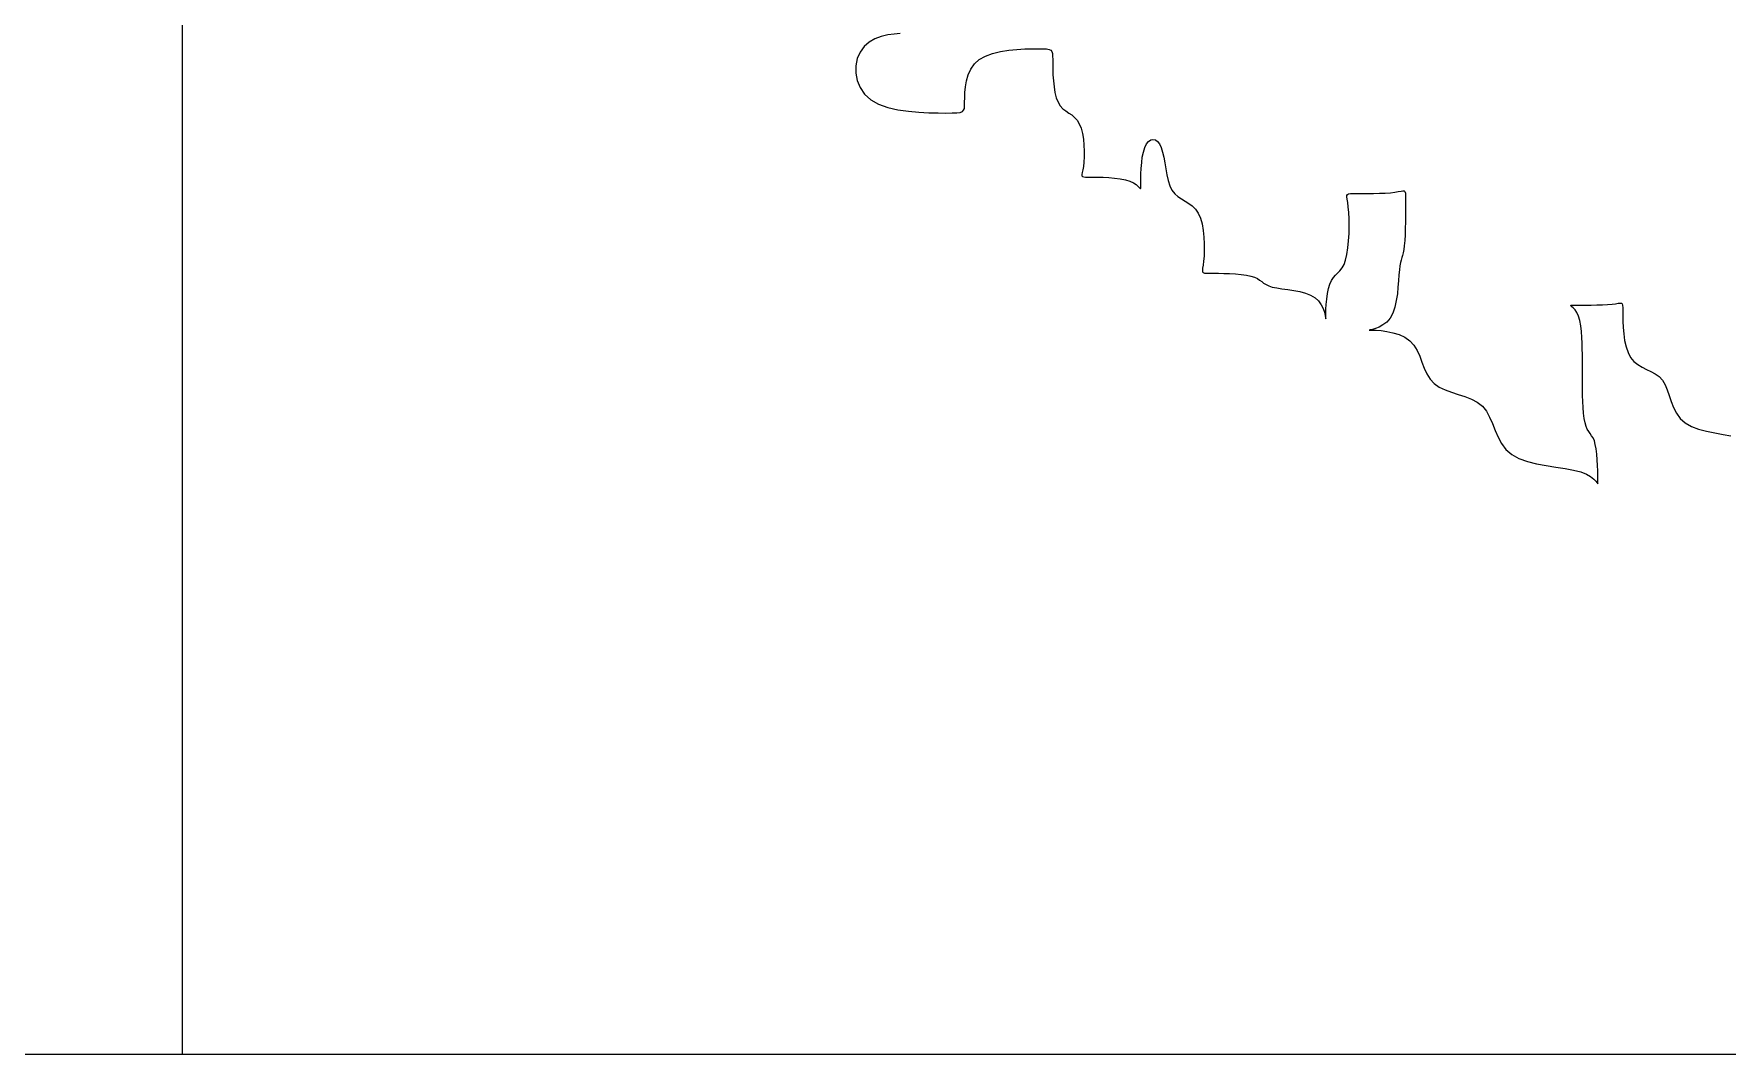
# Model space of a CAD drawing. Header units: millimetres. Extents: x -4017 to 59953, y -688 to 66564.
# Drawn here: x 35016 to 36067, y 9376 to 10009 of the extents above; entities that cross this region are included whole.
import ezdxf

# ---------------------------------------------------------------- set-up
doc = ezdxf.new("R2010")
doc.units = ezdxf.units.MM
doc.layers.add('www.cad-blocks.net', color=7, linetype='Continuous')

# ---------------------------------------------------------------- blocks, each defined once
blk = doc.blocks.new('A$C516926BB')
for p, q in [((37.5671, 38.5194), (37.5671, 0)), ((0, 0), (62.4121, 0))]:
    blk.add_line(p, q)
blk = doc.blocks.new('A$C041A49A9')
at = {"linetype": 'Continuous'}
for p, q in [((0.2432, 0.2743), (0.2401, 0.2716)), ((0.2468, 0.2764), (0.2432, 0.2743)), ((0.2508, 0.2778), (0.2468, 0.2764)), ((0.2548, 0.2788), (0.2508, 0.2778)), ((0.2588, 0.2794), (0.2548, 0.2788)), ((0.2625, 0.2797), (0.2588, 0.2794)), ((0.2359, 0.2641), (0.235, 0.2597)), ((0.2376, 0.2681), (0.2359, 0.2641)), ((0.2401, 0.2716), (0.2376, 0.2681)), ((0.3086, 0.2608), (0.3116, 0.2635)), ((0.3116, 0.2635), (0.3155, 0.2657)), ((0.3155, 0.2657), (0.3199, 0.2674)), ((0.3199, 0.2674), (0.3248, 0.2685)), ((0.3248, 0.2685), (0.3299, 0.2693)), ((0.3299, 0.2693), (0.3349, 0.2698)), ((0.3349, 0.2698), (0.3398, 0.2701)), ((0.3398, 0.2701), (0.3443, 0.2702)), ((0.3443, 0.2702), (0.3481, 0.2702)), ((0.3481, 0.2702), (0.3511, 0.2702)), ((0.3511, 0.2702), (0.3533, 0.2701)), ((0.3533, 0.2701), (0.3549, 0.2698)), ((0.3549, 0.2698), (0.356, 0.2693)), ((0.356, 0.2693), (0.3567, 0.2685)), ((0.3567, 0.2685), (0.357, 0.2674)), ((0.357, 0.2674), (0.3571, 0.2657)), ((0.3571, 0.2657), (0.3572, 0.2635)), ((0.3572, 0.2635), (0.3572, 0.2608)), ((0.235, 0.2597), (0.235, 0.2551)), ((0.235, 0.2551), (0.2358, 0.2505)), ((0.3037, 0.2503), (0.3048, 0.254)), ((0.3048, 0.254), (0.3064, 0.2575)), ((0.3064, 0.2575), (0.3086, 0.2608)), ((0.3572, 0.2608), (0.3572, 0.2575)), ((0.3572, 0.2575), (0.3573, 0.254)), ((0.3573, 0.254), (0.3576, 0.2503)), ((0.2358, 0.2505), (0.2376, 0.2461)), ((0.2376, 0.2461), (0.2404, 0.242)), ((0.2404, 0.242), (0.2442, 0.2386)), ((0.3026, 0.2398), (0.3027, 0.243)), ((0.3027, 0.243), (0.303, 0.2465)), ((0.303, 0.2465), (0.3037, 0.2503)), ((0.3576, 0.2503), (0.358, 0.2465)), ((0.358, 0.2465), (0.3586, 0.243)), ((0.3586, 0.243), (0.3594, 0.2398)), ((0.2442, 0.2386), (0.2491, 0.2359)), ((0.2491, 0.2359), (0.2548, 0.2338)), ((0.2548, 0.2338), (0.261, 0.2324)), ((0.261, 0.2324), (0.2676, 0.2314)), ((0.2676, 0.2314), (0.2741, 0.2308)), ((0.3011, 0.2312), (0.3019, 0.232)), ((0.3019, 0.232), (0.3024, 0.2331)), ((0.3024, 0.2331), (0.3025, 0.2348)), ((0.3025, 0.237), (0.3026, 0.2398)), ((0.3025, 0.2348), (0.3025, 0.237)), ((0.3594, 0.2398), (0.3605, 0.237)), ((0.3605, 0.237), (0.3619, 0.2348)), ((0.3619, 0.2348), (0.3635, 0.233)), ((0.3635, 0.233), (0.3653, 0.2316)), ((0.3653, 0.2316), (0.3671, 0.2303)), ((0.2741, 0.2308), (0.2803, 0.2305)), ((0.2803, 0.2305), (0.286, 0.2304)), ((0.286, 0.2304), (0.2909, 0.2303)), ((0.2909, 0.2303), (0.2947, 0.2304)), ((0.2947, 0.2304), (0.2976, 0.2304)), ((0.2976, 0.2304), (0.2997, 0.2307)), ((0.2997, 0.2307), (0.3011, 0.2312)), ((0.3671, 0.2303), (0.369, 0.2291)), ((0.369, 0.2291), (0.3707, 0.2276)), ((0.3707, 0.2276), (0.3724, 0.2259)), ((0.3724, 0.2259), (0.3737, 0.2237)), ((0.3737, 0.2237), (0.3748, 0.2209)), ((0.3748, 0.2209), (0.3757, 0.2177)), ((0.3757, 0.2177), (0.3762, 0.2141)), ((0.3762, 0.2141), (0.3765, 0.2104)), ((0.3765, 0.2104), (0.3767, 0.2067)), ((0.4143, 0.2089), (0.4154, 0.2111)), ((0.4154, 0.2111), (0.4166, 0.2126)), ((0.4166, 0.2126), (0.418, 0.2136)), ((0.418, 0.2136), (0.4194, 0.2139)), ((0.4194, 0.2139), (0.4209, 0.2136)), ((0.4209, 0.2136), (0.4222, 0.2126)), ((0.4222, 0.2126), (0.4235, 0.2111)), ((0.4235, 0.2111), (0.4246, 0.2089)), ((0.3765, 0.1999), (0.3762, 0.1972)), ((0.3767, 0.2032), (0.3765, 0.1999)), ((0.3767, 0.2067), (0.3767, 0.2032)), ((0.4124, 0.1995), (0.4128, 0.2029)), ((0.4128, 0.2029), (0.4135, 0.2061)), ((0.4135, 0.2061), (0.4143, 0.2089)), ((0.4246, 0.2089), (0.4254, 0.2061)), ((0.4254, 0.2061), (0.4261, 0.2029)), ((0.4261, 0.2029), (0.4267, 0.1993)), ((0.3755, 0.1933), (0.3753, 0.1921)), ((0.3753, 0.1921), (0.3753, 0.1913)), ((0.3753, 0.1913), (0.3757, 0.1909)), ((0.3759, 0.195), (0.3755, 0.1933)), ((0.3757, 0.1909), (0.3764, 0.1906)), ((0.3762, 0.1972), (0.3759, 0.195)), ((0.3764, 0.1906), (0.3776, 0.1905)), ((0.3776, 0.1905), (0.3794, 0.1905)), ((0.3794, 0.1905), (0.3819, 0.1905)), ((0.3819, 0.1905), (0.385, 0.1905)), ((0.385, 0.1905), (0.3884, 0.1904)), ((0.3884, 0.1904), (0.392, 0.1902)), ((0.392, 0.1902), (0.3956, 0.1899)), ((0.3956, 0.1899), (0.3991, 0.1895)), ((0.3991, 0.1895), (0.4024, 0.1889)), ((0.4118, 0.1894), (0.4119, 0.1925)), ((0.4118, 0.1868), (0.4118, 0.1894)), ((0.4119, 0.1925), (0.4121, 0.1959)), ((0.4121, 0.1959), (0.4124, 0.1995)), ((0.4267, 0.1993), (0.4273, 0.1956)), ((0.4273, 0.1956), (0.428, 0.1919)), ((0.428, 0.1919), (0.4288, 0.1884)), ((0.4024, 0.1889), (0.4051, 0.1881)), ((0.4051, 0.1881), (0.4073, 0.187)), ((0.4073, 0.187), (0.409, 0.1859)), ((0.409, 0.1859), (0.4101, 0.1848)), ((0.4101, 0.1848), (0.4109, 0.184)), ((0.4109, 0.184), (0.4114, 0.1834)), ((0.4114, 0.1834), (0.4117, 0.1832)), ((0.4117, 0.1832), (0.4118, 0.1837)), ((0.4118, 0.1848), (0.4118, 0.1868)), ((0.4118, 0.1837), (0.4118, 0.1848)), ((0.4288, 0.1884), (0.4299, 0.1851)), ((0.4299, 0.1851), (0.4312, 0.1824)), ((0.4312, 0.1824), (0.4329, 0.1802)), ((0.4329, 0.1802), (0.4349, 0.1784)), ((0.5397, 0.1792), (0.5401, 0.1798)), ((0.5397, 0.1783), (0.5397, 0.1792)), ((0.5401, 0.1798), (0.5408, 0.1801)), ((0.5408, 0.1801), (0.542, 0.1803)), ((0.542, 0.1803), (0.5438, 0.1803)), ((0.5438, 0.1803), (0.5463, 0.1803)), ((0.5463, 0.1803), (0.5494, 0.1803)), ((0.5494, 0.1803), (0.5528, 0.1803)), ((0.5528, 0.1803), (0.5564, 0.1804)), ((0.5564, 0.1804), (0.56, 0.1805)), ((0.56, 0.1805), (0.5635, 0.1806)), ((0.5635, 0.1806), (0.5668, 0.1808)), ((0.5668, 0.1808), (0.5695, 0.1811)), ((0.5695, 0.1811), (0.5717, 0.1815)), ((0.5717, 0.1815), (0.5734, 0.1818)), ((0.5734, 0.1818), (0.5746, 0.182)), ((0.5746, 0.182), (0.5753, 0.1819)), ((0.5753, 0.1819), (0.5758, 0.1815)), ((0.5758, 0.1815), (0.5761, 0.1806)), ((0.5761, 0.1806), (0.5762, 0.1792)), ((0.5762, 0.1792), (0.5762, 0.1771)), ((0.4349, 0.1784), (0.4371, 0.177)), ((0.4371, 0.177), (0.4394, 0.1756)), ((0.4394, 0.1756), (0.4416, 0.1742)), ((0.4416, 0.1742), (0.4438, 0.1727)), ((0.4438, 0.1727), (0.4458, 0.1707)), ((0.4458, 0.1707), (0.4475, 0.1682)), ((0.4475, 0.1682), (0.4489, 0.1651)), ((0.5399, 0.1768), (0.5397, 0.1783)), ((0.5403, 0.1748), (0.5399, 0.1768)), ((0.5406, 0.172), (0.5403, 0.1748)), ((0.5409, 0.1686), (0.5406, 0.172)), ((0.5411, 0.1646), (0.5409, 0.1686)), ((0.5762, 0.1708), (0.5761, 0.1669)), ((0.5762, 0.1771), (0.5762, 0.1742)), ((0.5762, 0.1742), (0.5762, 0.1708)), ((0.4489, 0.1651), (0.4499, 0.1614)), ((0.4499, 0.1614), (0.4506, 0.1574)), ((0.5411, 0.1601), (0.5411, 0.1646)), ((0.5411, 0.1555), (0.5411, 0.1601)), ((0.576, 0.1587), (0.5759, 0.1547)), ((0.5761, 0.1628), (0.576, 0.1587)), ((0.5761, 0.1669), (0.5761, 0.1628)), ((0.4506, 0.1574), (0.451, 0.1533)), ((0.451, 0.1533), (0.4512, 0.1491)), ((0.4512, 0.1491), (0.4512, 0.1451)), ((0.5404, 0.1465), (0.5408, 0.1509)), ((0.5408, 0.1509), (0.5411, 0.1555)), ((0.5754, 0.1479), (0.5751, 0.1455)), ((0.5757, 0.1511), (0.5754, 0.1479)), ((0.5759, 0.1547), (0.5757, 0.1511)), ((0.4508, 0.1383), (0.4505, 0.1358)), ((0.4511, 0.1414), (0.4508, 0.1383)), ((0.4512, 0.1451), (0.4511, 0.1414)), ((0.538, 0.1363), (0.539, 0.139)), ((0.539, 0.139), (0.5398, 0.1425)), ((0.5398, 0.1425), (0.5404, 0.1465)), ((0.5731, 0.1374), (0.5727, 0.1355)), ((0.5735, 0.139), (0.5731, 0.1374)), ((0.5739, 0.1405), (0.5735, 0.139)), ((0.5743, 0.1419), (0.5739, 0.1405)), ((0.5747, 0.1435), (0.5743, 0.1419)), ((0.5751, 0.1455), (0.5747, 0.1435)), ((0.4502, 0.1339), (0.4501, 0.1326)), ((0.4501, 0.1326), (0.4501, 0.1317)), ((0.4501, 0.1317), (0.4505, 0.1312)), ((0.4505, 0.1358), (0.4502, 0.1339)), ((0.4505, 0.1312), (0.4513, 0.1309)), ((0.4513, 0.1309), (0.4526, 0.1308)), ((0.4526, 0.1308), (0.4544, 0.1308)), ((0.4544, 0.1308), (0.457, 0.1308)), ((0.457, 0.1308), (0.46, 0.1308)), ((0.46, 0.1308), (0.4634, 0.1307)), ((0.4634, 0.1307), (0.467, 0.1306)), ((0.467, 0.1306), (0.4707, 0.1304)), ((0.4707, 0.1304), (0.4742, 0.1301)), ((0.4742, 0.1301), (0.4775, 0.1296)), ((0.4775, 0.1296), (0.4802, 0.1291)), ((0.4802, 0.1291), (0.4824, 0.1284)), ((0.4824, 0.1284), (0.4842, 0.1275)), ((0.4842, 0.1275), (0.4856, 0.1266)), ((0.4856, 0.1266), (0.4869, 0.1257)), ((0.5291, 0.1241), (0.5302, 0.1264)), ((0.5302, 0.1264), (0.5314, 0.1281)), ((0.5314, 0.1281), (0.5327, 0.1296)), ((0.5327, 0.1296), (0.5341, 0.131)), ((0.5341, 0.131), (0.5355, 0.1324)), ((0.5355, 0.1324), (0.5368, 0.1342)), ((0.5368, 0.1342), (0.538, 0.1363)), ((0.5719, 0.1262), (0.5715, 0.1222)), ((0.5721, 0.1298), (0.5719, 0.1262)), ((0.5724, 0.133), (0.5721, 0.1298)), ((0.5727, 0.1355), (0.5724, 0.133)), ((0.4869, 0.1257), (0.4881, 0.1247)), ((0.4881, 0.1247), (0.4896, 0.1238)), ((0.4896, 0.1238), (0.4913, 0.123)), ((0.4913, 0.123), (0.4935, 0.1222)), ((0.4935, 0.1222), (0.4963, 0.1217)), ((0.4963, 0.1217), (0.4995, 0.1212)), ((0.4995, 0.1212), (0.5031, 0.1207)), ((0.5031, 0.1207), (0.5068, 0.1201)), ((0.5068, 0.1201), (0.5105, 0.1194)), ((0.5105, 0.1194), (0.514, 0.1185)), ((0.514, 0.1185), (0.5173, 0.1172)), ((0.5173, 0.1172), (0.52, 0.1156)), ((0.5273, 0.1148), (0.5277, 0.1182)), ((0.5277, 0.1182), (0.5283, 0.1214)), ((0.5283, 0.1214), (0.5291, 0.1241)), ((0.5711, 0.118), (0.5704, 0.1138)), ((0.5715, 0.1222), (0.5711, 0.118)), ((0.52, 0.1156), (0.5222, 0.1136)), ((0.5222, 0.1136), (0.5239, 0.1112)), ((0.5239, 0.1112), (0.5251, 0.1089)), ((0.5251, 0.1089), (0.5259, 0.1066)), ((0.5259, 0.1066), (0.5263, 0.1046)), ((0.5267, 0.1057), (0.5268, 0.1084)), ((0.5267, 0.1037), (0.5267, 0.1057)), ((0.5268, 0.1084), (0.527, 0.1115)), ((0.527, 0.1115), (0.5273, 0.1148)), ((0.5683, 0.1061), (0.5666, 0.103)), ((0.5695, 0.1098), (0.5683, 0.1061)), ((0.5704, 0.1138), (0.5695, 0.1098)), ((0.6787, 0.1108), (0.6791, 0.1109)), ((0.6788, 0.1105), (0.6787, 0.1108)), ((0.6794, 0.11), (0.6788, 0.1105)), ((0.6791, 0.1109), (0.6803, 0.1109)), ((0.6803, 0.1093), (0.6794, 0.11)), ((0.6803, 0.1109), (0.6822, 0.1109)), ((0.6814, 0.1081), (0.6803, 0.1093)), ((0.6825, 0.1064), (0.6814, 0.1081)), ((0.6822, 0.1109), (0.6849, 0.1109)), ((0.6835, 0.1042), (0.6825, 0.1064)), ((0.6849, 0.1109), (0.688, 0.1109)), ((0.688, 0.1109), (0.6914, 0.111)), ((0.6914, 0.111), (0.6949, 0.1111)), ((0.6949, 0.1111), (0.6984, 0.1112)), ((0.6984, 0.1112), (0.7016, 0.1114)), ((0.7016, 0.1114), (0.7044, 0.1116)), ((0.7044, 0.1116), (0.7066, 0.1119)), ((0.7066, 0.1119), (0.7082, 0.1122)), ((0.7082, 0.1122), (0.7094, 0.1123)), ((0.7094, 0.1123), (0.7102, 0.1122)), ((0.7102, 0.1122), (0.7106, 0.1118)), ((0.7106, 0.1118), (0.7109, 0.1109)), ((0.7109, 0.1109), (0.711, 0.1094)), ((0.711, 0.1094), (0.711, 0.1073)), ((0.711, 0.1073), (0.711, 0.1044)), ((0.5263, 0.1046), (0.5266, 0.1032)), ((0.5266, 0.1032), (0.5267, 0.1024)), ((0.5267, 0.1025), (0.5267, 0.1037)), ((0.5267, 0.1024), (0.5267, 0.1025)), ((0.5542, 0.0956), (0.5536, 0.0955)), ((0.5536, 0.0955), (0.554, 0.0955)), ((0.554, 0.0955), (0.5555, 0.0955)), ((0.5556, 0.0959), (0.5542, 0.0956)), ((0.5555, 0.0955), (0.5579, 0.0954)), ((0.5575, 0.0964), (0.5556, 0.0959)), ((0.5598, 0.0973), (0.5575, 0.0964)), ((0.5579, 0.0954), (0.561, 0.0952)), ((0.5622, 0.0987), (0.5598, 0.0973)), ((0.561, 0.0952), (0.5646, 0.0947)), ((0.5645, 0.1005), (0.5622, 0.0987)), ((0.5666, 0.103), (0.5645, 0.1005)), ((0.5646, 0.0947), (0.5684, 0.0939)), ((0.6843, 0.1015), (0.6835, 0.1042)), ((0.6849, 0.0982), (0.6843, 0.1015)), ((0.6854, 0.0947), (0.6849, 0.0982)), ((0.6857, 0.091), (0.6854, 0.0947)), ((0.711, 0.1044), (0.7111, 0.101)), ((0.7111, 0.101), (0.7113, 0.0972)), ((0.7113, 0.0972), (0.7116, 0.0931)), ((0.5684, 0.0939), (0.5722, 0.0927)), ((0.5722, 0.0927), (0.5758, 0.0911)), ((0.5758, 0.0911), (0.5789, 0.0889)), ((0.5789, 0.0889), (0.5814, 0.0861)), ((0.5814, 0.0861), (0.5834, 0.0829)), ((0.6858, 0.0873), (0.6857, 0.091)), ((0.6859, 0.0837), (0.6858, 0.0873)), ((0.7116, 0.0931), (0.7122, 0.0891)), ((0.7122, 0.0891), (0.7131, 0.0851)), ((0.7131, 0.0851), (0.7143, 0.0815)), ((0.5834, 0.0829), (0.585, 0.0793)), ((0.585, 0.0793), (0.5864, 0.0756)), ((0.5864, 0.0756), (0.5878, 0.0719)), ((0.686, 0.0805), (0.6859, 0.0837)), ((0.686, 0.0777), (0.686, 0.0805)), ((0.686, 0.0755), (0.686, 0.0777)), ((0.686, 0.0737), (0.686, 0.0755)), ((0.686, 0.0723), (0.686, 0.0737)), ((0.7143, 0.0815), (0.7159, 0.0784)), ((0.7159, 0.0784), (0.718, 0.076)), ((0.718, 0.076), (0.7204, 0.0741)), ((0.7204, 0.0741), (0.723, 0.0725)), ((0.5878, 0.0719), (0.5895, 0.0683)), ((0.5895, 0.0683), (0.5914, 0.0651)), ((0.5914, 0.0651), (0.5939, 0.0623)), ((0.686, 0.071), (0.686, 0.0723)), ((0.686, 0.0698), (0.686, 0.071)), ((0.686, 0.0684), (0.686, 0.0698)), ((0.686, 0.0666), (0.686, 0.0684)), ((0.686, 0.0644), (0.686, 0.0666)), ((0.686, 0.0616), (0.686, 0.0644)), ((0.723, 0.0725), (0.7258, 0.0711)), ((0.7258, 0.0711), (0.7285, 0.0698)), ((0.7285, 0.0698), (0.7312, 0.0684)), ((0.7312, 0.0684), (0.7336, 0.0666)), ((0.7336, 0.0666), (0.7356, 0.0644)), ((0.7356, 0.0644), (0.7373, 0.0616)), ((0.5939, 0.0623), (0.597, 0.0601)), ((0.597, 0.0601), (0.6007, 0.0584)), ((0.6007, 0.0584), (0.6047, 0.0569)), ((0.6047, 0.0569), (0.6089, 0.0556)), ((0.6089, 0.0556), (0.6131, 0.0542)), ((0.6131, 0.0542), (0.6171, 0.0526)), ((0.6171, 0.0526), (0.6207, 0.0507)), ((0.686, 0.0584), (0.686, 0.0616)), ((0.6861, 0.0548), (0.686, 0.0584)), ((0.6862, 0.0511), (0.6861, 0.0548)), ((0.7373, 0.0616), (0.7386, 0.0584)), ((0.7386, 0.0584), (0.7399, 0.0548)), ((0.7399, 0.0548), (0.7411, 0.0511)), ((0.6207, 0.0507), (0.6239, 0.0482)), ((0.6239, 0.0482), (0.6264, 0.0451)), ((0.6264, 0.0451), (0.6284, 0.0414)), ((0.6864, 0.0474), (0.6862, 0.0511)), ((0.6866, 0.0439), (0.6864, 0.0474)), ((0.687, 0.0406), (0.6866, 0.0439)), ((0.7411, 0.0511), (0.7426, 0.0474)), ((0.7426, 0.0474), (0.7444, 0.0439)), ((0.7444, 0.0439), (0.7467, 0.0406)), ((0.6284, 0.0414), (0.6301, 0.0374)), ((0.6301, 0.0374), (0.6318, 0.0332)), ((0.6318, 0.0332), (0.6336, 0.029)), ((0.6876, 0.0379), (0.687, 0.0406)), ((0.6883, 0.0357), (0.6876, 0.0379)), ((0.689, 0.0339), (0.6883, 0.0357)), ((0.6899, 0.0325), (0.689, 0.0339)), ((0.6908, 0.0312), (0.6899, 0.0325)), ((0.7467, 0.0406), (0.7498, 0.0379)), ((0.7498, 0.0379), (0.7536, 0.0357)), ((0.7536, 0.0357), (0.7581, 0.034)), ((0.7581, 0.034), (0.763, 0.0327)), ((0.763, 0.0327), (0.7682, 0.0316)), ((0.7682, 0.0316), (0.7733, 0.0307)), ((0.6336, 0.029), (0.6358, 0.025)), ((0.6358, 0.025), (0.6385, 0.0214)), ((0.6385, 0.0214), (0.6421, 0.0182)), ((0.6917, 0.0299), (0.6908, 0.0312)), ((0.6926, 0.0285), (0.6917, 0.0299)), ((0.6934, 0.0267), (0.6926, 0.0285)), ((0.694, 0.0245), (0.6934, 0.0267)), ((0.6946, 0.0217), (0.694, 0.0245)), ((0.695, 0.0184), (0.6946, 0.0217)), ((0.7733, 0.0307), (0.7782, 0.0299)), ((0.6421, 0.0182), (0.6465, 0.0158)), ((0.6465, 0.0158), (0.6518, 0.0139)), ((0.6518, 0.0139), (0.6575, 0.0124)), ((0.6575, 0.0124), (0.6635, 0.0113)), ((0.6635, 0.0113), (0.6695, 0.0103)), ((0.6952, 0.015), (0.695, 0.0184)), ((0.6954, 0.0114), (0.6952, 0.015)), ((0.6956, 0.0081), (0.6954, 0.0114)), ((0.6695, 0.0103), (0.6752, 0.0095)), ((0.6752, 0.0095), (0.6804, 0.0085)), ((0.6804, 0.0085), (0.6849, 0.0074)), ((0.6849, 0.0074), (0.6885, 0.0061)), ((0.6885, 0.0061), (0.6911, 0.0045)), ((0.6911, 0.0045), (0.693, 0.003)), ((0.693, 0.003), (0.6943, 0.0016)), ((0.6943, 0.0016), (0.6951, 0.0006)), ((0.6951, 0.0006), (0.6955, 0)), ((0.6955, 0), (0.6956, 0)), ((0.6956, 0.0051), (0.6956, 0.0081)), ((0.6956, 0.0026), (0.6956, 0.0051)), ((0.6956, 0.0009), (0.6956, 0.0026)), ((0.6956, 0), (0.6956, 0.0009))]:
    blk.add_line(p, q, dxfattribs=at)

msp = doc.modelspace()

# ---------------------------------------------------------------- block references
at = {"xscale": 1000, "yscale": 1000, "zscale": 1000}
msp.add_blockref('A$C041A49A9', (35291.5, 9729.8), dxfattribs=at)
at = {"layer": 'www.cad-blocks.net', "color": 155, "true_color": 0x546d8e, "xscale": 1000, "yscale": 1000, "zscale": 1000}
msp.add_blockref('A$C516926BB', (-2458.7, 9375.6), dxfattribs=at)

doc.saveas('drawing.dxf')
